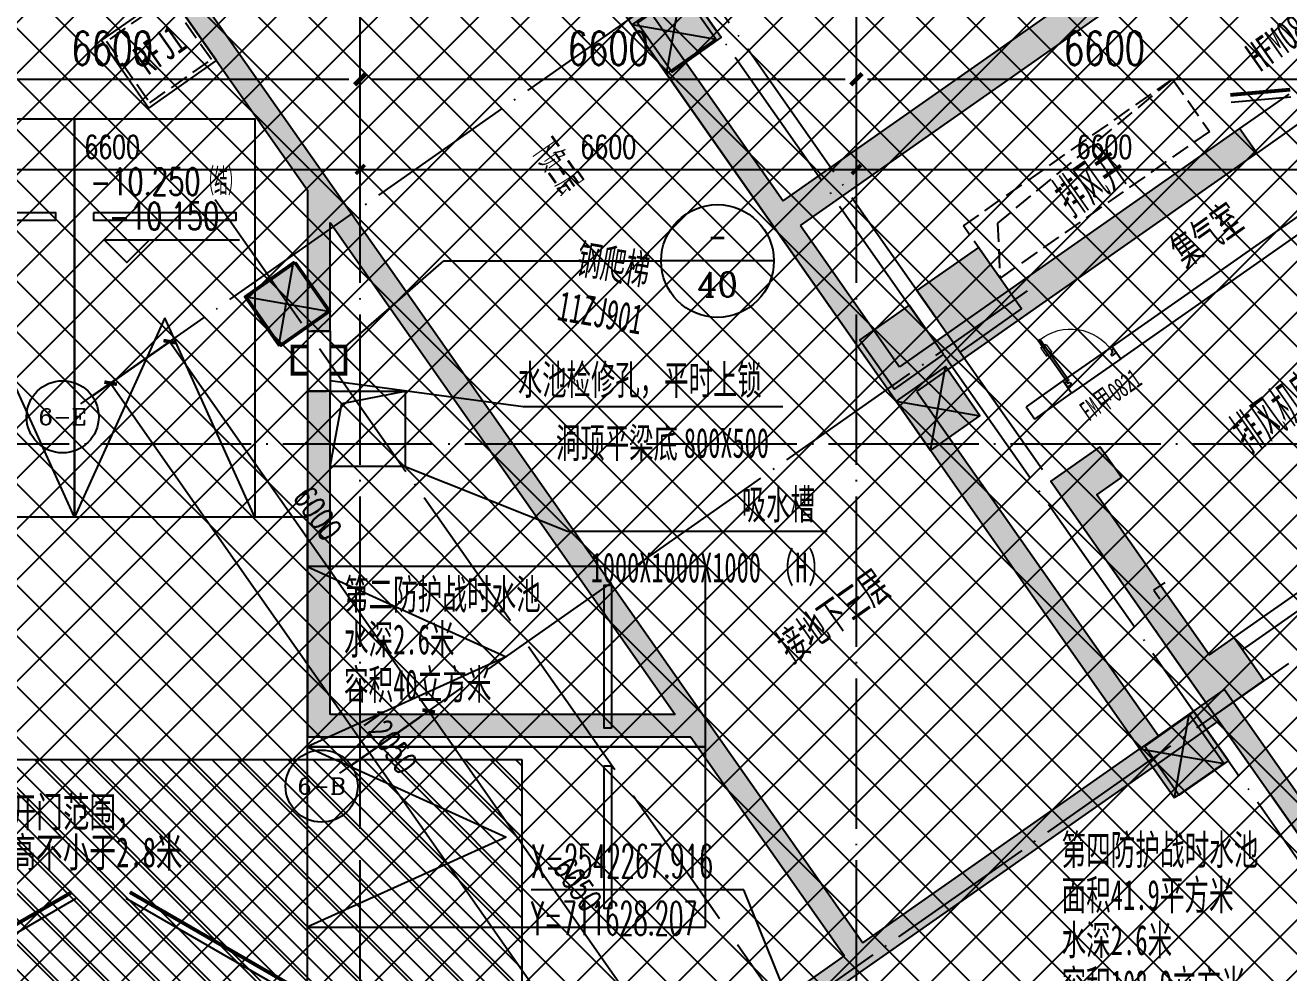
# Model space of a CAD drawing. Header units: millimetres. Extents: x 12325263 to 13848842, y -1463133 to 573208.
# Drawn here: x 12580141 to 12596948, y -1059922 to -1047318 of the extents above; entities that cross this region are included whole.
import ezdxf
from ezdxf.enums import TextEntityAlignment as Align
from ezdxf.xclip import XClip

# ---------------------------------------------------------------- set-up
doc = ezdxf.new("R2010")
doc.units = ezdxf.units.MM
doc.header["$LTSCALE"] = 1000
doc.header["$XCLIPFRAME"] = 0
doc.linetypes.add('DASH', pattern=[0.35, 0.25, -0.1])
doc.linetypes.add('DOTE', pattern=[2.42, 2, -0.2, 0.02, -0.2])
for name, color, linetype in [('-2F平面$0$DIM-ELEV', 3, 'Continuous'), ('-2F平面$0$DIM-OTHER', 3, 'Continuous'), ('-2F平面$0$PARTS-CAR公寓', 240, 'Continuous'), ('-2F平面$0$WALL-SHATCH', 8, 'Continuous'), ('56号楼地下室墙柱$0$0q-柱0', 3, 'Continuous'), ('56号楼地下室墙柱$0$0q-柱填充', 5, 'Continuous'), ('A-AXIS', 16, 'DOTE'), ('A-AXIS-DIMS', 3, 'Continuous'), ('A-AXIS-TEXT', 7, 'Continuous'), ('A-COLS', 6, 'Continuous'), ('A-WALL-PATT', 8, 'Continuous'), ('A_WALL(防火墙)', 151, 'Continuous'), ('AXIS', 3, 'Continuous'), ('AXIS_TEXT', 7, 'Continuous'), ('DIM_COOR', 7, 'Continuous'), ('PARTS-HOLE', 3, 'Continuous'), ('PUB-TEXT', 7, 'Continuous'), ('PUB_DIM', 83, 'Continuous'), ('PUB_HATCH', 8, 'Continuous'), ('PUB_TEXT', 7, 'Continuous'), ('ROAD-LINE', 20, 'Continuous'), ('WALL', 5, 'Continuous'), ('WINDOW_TEXT', 7, 'Continuous'), ('人防墙', 6, 'Continuous'), ('人防平时标注', 42, 'Continuous'), ('人防门', 60, 'Continuous'), ('人防门编号', 73, 'Continuous'), ('人防集水井', 62, 'Continuous'), ('地下室柱网$0$0q-柱0', 8, 'Continuous'), ('地下室柱网$0$0q-柱填充', 8, 'Continuous'), ('地下室柱网$0$1-0w-XR引用', 8, 'Continuous')]:
    doc.layers.add(name, color=color, linetype=linetype)
doc.layers.add('56号楼地下室墙柱$0$9', color=1, linetype='Continuous', plot=False)
doc.layers.add('地下室柱网$0$9', color=8, linetype='Continuous', plot=False)
doc.layers.add('人防文字', color=3, linetype='Continuous', lineweight=15)
doc.styles.add('-2F平面$0$hztxt', font='gbenor.shx', dxfattribs={"width": 0.7, "bigfont": 'gbcbig.shx'})
doc.styles.add('-2F平面$0$Standard', font='simplex.shx', dxfattribs={"bigfont": 'gbcbig.shx'})
doc.styles.add('_TCH_AXIS', font='COMPLEX', dxfattribs={"bigfont": 'GBCBIG'})
doc.styles.add('_TCH_DIM', font='SIMPLEX.shx', dxfattribs={"width": 0.7, "bigfont": 'GBCBIG.shx'})
doc.styles.add('_TCH_DIM_T3', font='SIMPLEX.shx', dxfattribs={"width": 0.705882, "bigfont": 'GBCBIG.shx'})
doc.styles.add('COMPLEX', font='COMPLEX')
doc.styles.add('hztxt', font='gbenor.shx', dxfattribs={"width": 0.7, "bigfont": 'gbcbig.shx'})
doc.styles.add('宋体-标注', font='', dxfattribs={"width": 0.6})
doc.styles.add('标注宋体', font='', dxfattribs={"width": 0.6})
doc.styles.get('宋体-标注').set_extended_font_data('SimSun')
doc.styles.get('标注宋体').set_extended_font_data('NSimSun')
doc.dimstyles.new('_TCH_ARCH&&120', dxfattribs={"dimtxt": 306, "dimasz": 120, "dimexe": 300, "dimexo": 360, "dimgap": 147, "dimtad": 1, "dimdec": 0, "dimzin": 0, "dimdsep": 46, "dimtxsty": '_TCH_DIM_T3', "dimblk": 'ARCHTICK', "dimcen": 0.09, "dimclrt": 7, "dimazin": 2, "dimtfac": 1, "dimtdec": 0, "dimtix": 1, "dimtmove": 2, "dimatfit": 3, "dimfxl": 1, "dimfxlon": 1, "dimtolj": 1, "dimtzin": 0, "dimarcsym": 0})
doc.dimstyles.new('_TCH_ARCH&&150', dxfattribs={"dimtxt": 446.25, "dimasz": 150, "dimexe": 375, "dimexo": 450, "dimgap": 189.375, "dimtad": 1, "dimdec": 0, "dimzin": 0, "dimdsep": 46, "dimtxsty": '_TCH_DIM_T3', "dimblk": 'asdggshdfhsg_ArchTick', "dimcen": 0.09, "dimclrt": 7, "dimazin": 2, "dimtfac": 1, "dimtdec": 0, "dimtix": 1, "dimtmove": 2, "dimatfit": 3, "dimfxl": 1, "dimtolj": 1, "dimtzin": 0, "dimarcsym": 0})

# ---------------------------------------------------------------- blocks, each defined once
blk = doc.blocks.new('asdgafgfasdfagfagasdgagadfgsdhgdRFJ1')
at = {"layer": '人防集水井'}
blk.add_lwpolyline([(-50, -1050), (1050, -1050), (1050, 50), (-50, 50)], close=True, dxfattribs=at)
at = {"layer": '人防集水井', "linetype": 'DASH'}
blk.add_lwpolyline([(0, -1000), (1000, -1000), (1000, 0), (0, 0)], close=True, dxfattribs=at)
at = {"layer": '人防集水井', "style": '标注宋体', "width": 0.6}
blk.add_text('RFJ1', height=400, dxfattribs=at).set_placement((186, -691))
blk = doc.blocks.new('asdgafgfasdfagfagasdgagadfgsdhgd$DorLib2D$00000190')
at = {"color": 0}
blk.add_line((-0.5, 0.187), (0.366, 0.687), dxfattribs=at)
at = {"color": 0, "const_width": 0.0625}
blk.add_lwpolyline([(-0.562, 0.296), (0.304, 0.796)], dxfattribs=at)
blk = doc.blocks.new('asdgafgfasdfagfagasdgagadfgsdhgd$DorLib2D$00000009')
for p, q in [((0.413, 0.905), (0.413, 0.081)), ((0.454, 0.905), (0.413, 0.905)), ((0.454, 0.081), (0.454, 0.905)), ((0.413, 0.782), (0.378, 0.782)), ((0.489, 0.782), (0.454, 0.782)), ((0.413, 0.624), (0.378, 0.624)), ((0.489, 0.624), (0.454, 0.624)), ((-0.494, 0.081), (-0.453, 0.081)), ((-0.494, -0.002), (-0.494, 0.081)), ((-0.453, 0.081), (-0.453, 0.039)), ((-0.453, 0.039), (-0.412, 0.039)), ((-0.412, 0.039), (-0.412, -0.002)), ((0.413, 0.081), (0.454, 0.081)), ((0.454, 0.039), (0.413, 0.039)), ((0.413, 0.039), (0.413, -0.002)), ((0.495, 0.081), (0.454, 0.081)), ((0.454, 0.081), (0.454, 0.039)), ((0.495, -0.002), (0.495, 0.081)), ((-0.494, -0.002), (-0.494, -0.002)), ((-0.412, -0.002), (-0.494, -0.002)), ((0.413, -0.002), (0.495, -0.002)), ((0.495, -0.002), (0.495, -0.002))]:
    blk.add_line(p, q)
at = {"lineweight": 13}
for p, q in [((0.378, 0.782), (0.378, 0.624)), ((0.489, 0.782), (0.489, 0.624))]:
    blk.add_line(p, q, dxfattribs=at)
blk.add_arc((0.372, 0.082), 0.825, 87.134, 180.0717, dxfattribs=at)
blk = doc.blocks.new('asdgafgfasdfagfagasdgagadfgsdhgd$DorLib2D$00000211')
at = {"color": 0}
for p, q in [((-0.5, 0.05), (-0.067, 0.3)), ((0.5, 0.05), (0.067, 0.3))]:
    blk.add_line(p, q, dxfattribs=at)
at = {"color": 0, "const_width": 0.01}
for points in [[(-0.51, 0.0673), (-0.077, 0.3173)], [(0.51, 0.0673), (0.077, 0.3173)]]:
    blk.add_lwpolyline(points, dxfattribs=at)
blk = doc.blocks.new('asdgafgf20230228-rf2')
at = {"layer": 'PUB_HATCH'}
for points in [[(13600, 76502), (13182, 76575), (18524, 68958), (18668, 69100), (18626, 69335)], [(9670, 73746), (9252, 73819), (12300, 69473), (12508, 69351), (12623, 69535)], [(18668, 69100), (18856, 69007), (24604, 73039), (24428, 73261), (24252, 73280), (18626, 69335)], [(20406, 66797), (24926, 69967), (24697, 70294), (20176, 67124), (20200, 66917)], [(12300, 69473), (12300, 67600), (12600, 67600), (12600, 69045), (12508, 69351)], [(12508, 69351), (12600, 69045), (17190, 62500), (17409, 62362), (17636, 62386), (12623, 69535)], [(18668, 69100), (18524, 68958), (20017, 66829), (20200, 66917), (20176, 67124), (18856, 69007)], [(20200, 66917), (20017, 66829), (23372, 62045), (23552, 62049), (23618, 62217), (20406, 66797)], [(12600, 62500), (12600, 66800), (12300, 66800), (12300, 62200)], [(23552, 62049), (23667, 61885), (24421, 62414), (24495, 62832), (23618, 62217)], [(24495, 62832), (24421, 62414), (28640, 56399), (28797, 56436), (28835, 56644)], [(17409, 62362), (17190, 62500), (12600, 62500), (12300, 62200), (17400, 62200)], [(17409, 62362), (17400, 62200), (19442, 59289), (19622, 59293), (19688, 59461), (17636, 62386)], [(19622, 59293), (19737, 59129), (23667, 61885), (23552, 62049), (23372, 62045), (19688, 59461)], [(18900, 58909), (19200, 58753), (19737, 59129), (19622, 59293), (19442, 59289)]]:
    blk.add_hatch(color=256, dxfattribs=at).paths.add_polyline_path(points)
at = {"layer": '人防平时标注'}
h = blk.add_hatch(dxfattribs=at)
h.set_pattern_fill('ANSI31', color=8, scale=150, angle=-90)
h.set_pattern_definition([(315, (-2980449.64, 9722987.47), (168.379802, 168.379802), [])])
h.paths.add_polyline_path([(15150, 61900), (15150, 58800), (3950, 58800), (3950, 61900)])
at = {"layer": '人防墙'}
for p, q in [((13182, 76575), (18524, 68958)), ((13600, 76502), (18626, 69335)), ((9252, 73819), (12300, 69473)), ((9670, 73746), (12623, 69535)), ((18626, 69335), (24252, 73280)), ((18856, 69007), (24604, 73039)), ((24697, 70294), (20176, 67124)), ((24926, 69967), (24697, 70294)), ((20406, 66797), (24926, 69967)), ((26483, 69837), (23003, 67397)), ((23118, 67233), (26598, 69673)), ((12300, 69473), (12300, 67600)), ((12623, 69535), (17636, 62386)), ((12600, 67600), (12600, 69045)), ((12600, 69045), (17190, 62500)), ((18524, 68958), (20017, 66829)), ((18856, 69007), (20176, 67124)), ((12300, 67600), (12600, 67600)), ((23003, 67397), (23118, 67233)), ((22348, 66938), (21857, 66593)), ((22463, 66774), (22348, 66938)), ((12600, 66800), (12300, 66800)), ((12300, 66800), (12300, 62200)), ((12600, 62500), (12600, 66800)), ((20017, 66829), (23372, 62045)), ((20406, 66797), (23618, 62217)), ((21972, 66429), (22463, 66774)), ((21857, 66593), (21972, 66429)), ((23618, 62217), (24495, 62832)), ((24495, 62832), (28835, 56644)), ((17190, 62500), (12600, 62500)), ((17636, 62386), (19688, 59461)), ((23667, 61885), (24421, 62414)), ((24421, 62414), (28640, 56399)), ((17400, 62200), (12300, 62200)), ((17400, 62200), (19442, 59289)), ((19688, 59461), (23372, 62045)), ((19737, 59129), (23667, 61885)), ((18900, 58909), (19442, 59289)), ((19200, 58753), (19737, 59129))]:
    blk.add_line(p, q, dxfattribs=at)
at = {"layer": '人防平时标注'}
for p, q in [((12803, 67394), (14113, 68533)), ((14113, 68533), (17002, 68533)), ((18502, 68533), (17002, 68533))]:
    blk.add_line(p, q, dxfattribs=at)
at = {"layer": '人防平时标注', "elevation": 0}
blk.add_lwpolyline([(12803, 67394, 1), (12803, 67394, 1)], format="xyb", close=True, dxfattribs=at)
blk.add_lwpolyline([(15150, 61900), (15150, 58800), (3950, 58800), (3950, 61900)], close=True, dxfattribs=at)
at = {"layer": '人防平时标注'}
for centre, radius in [((17752, 68533), 750), ((12803, 67394), 0)]:
    blk.add_circle(centre, radius, dxfattribs=at)
at = {"layer": '人防门'}
for p, q in [((25352, 70754, 0), (24697, 70294, 0)), ((25581, 70426, 0), (24926, 69967, 0)), ((12300, 67600, 0), (12300, 66800, 0)), ((12600, 67600, 0), (12600, 66800, 0)), ((23003, 67397, 0), (22348, 66938, 0)), ((23118, 67233, 0), (22463, 66774, 0))]:
    blk.add_line(p, q, dxfattribs=at)
at = {"layer": '人防门', "linetype": 'DASH'}
for p, q in [((12600, 67600), (12300, 67600)), ((12300, 66800), (12600, 66800))]:
    blk.add_line(p, q, dxfattribs=at)
at = {"layer": '人防门', "const_width": 50, "elevation": 0}
for points in [[(12300, 67034), (12098, 67034), (12098, 67394), (12300, 67394)], [(12600, 67034), (12803, 67034), (12803, 67394), (12600, 67394)]]:
    blk.add_lwpolyline(points, dxfattribs=at)
at = {"layer": '人防门编号', "linetype": 'Continuous'}
for p, q in [((12600, 66945), (15167, 66598)), ((15167, 66598), (18621, 66598)), ((13600, 65800), (15759, 64939)), ((15759, 64939), (19213, 64939))]:
    blk.add_line(p, q, dxfattribs=at)
at = {"layer": '人防集水井', "elevation": 0}
blk.add_lwpolyline([(12600, 65800), (12600, 66800), (13600, 66800), (13600, 65800)], close=True, dxfattribs=at)
blk.add_lwpolyline([(12600, 65800), (12757, 66638), (13600, 66800)], dxfattribs=at)
at = {"layer": '人防门', "xscale": 800, "yscale": -800}
for name, p, zscale, rotation in [('asdgafgfasdfagfagasdgagadfgsdhgd$DorLib2D$00000190', (25139, 70360), 400, 215.0412775283704), ('asdgafgfasdfagfagasdgagadfgsdhgd$DorLib2D$00000009', (22733, 67085), 200, 215.0412487252434)]:
    blk.add_blockref(name, p, dxfattribs=dict(at, zscale=zscale, rotation=rotation))
at = {"layer": '人防门', "ltscale": 1000, "xscale": -5000, "yscale": -5000, "zscale": 500, "rotation": 179.9994534061693}
blk.add_blockref('asdgafgfasdfagfagasdgagadfgsdhgd$DorLib2D$00000211', (9550, 58550), dxfattribs=at)
at = {"layer": '人防集水井', "rotation": 35.04124933364147}
blk.add_blockref('asdgafgfasdfagfagasdgagadfgsdhgdRFJ1', (9627, 71456, 0), dxfattribs=at)
at = {"layer": 'PUB_TEXT', "style": '_TCH_AXIS', "width": 0.777778}
blk.add_text('-', height=392, dxfattribs=at).set_placement((17622, 68672), (17883, 68672), align=Align.FIT)
at = {"layer": 'PUB_TEXT', "style": '_TCH_AXIS'}
blk.add_text('40', height=326.1, dxfattribs=at).set_placement((17481, 68058), (18024, 68058), align=Align.FIT)
at = {"layer": 'PUB_TEXT', "linetype": 'Continuous', "style": '宋体-标注', "width": 0.6}
for s, height, p in [('水池检修孔，平时上锁', 396.5, (15096, 66755)), ('洞顶平梁底', 396.5, (15604, 65915)), ('800X500', 396.5, (17305, 65915)), ('吸水槽', 396.5, (18075, 65097)), ('（', 397, (18447, 64257)), ('）', 397, (18957, 64257)), ('1000X1000X1000', 396.52, (16065, 64257)), ('H', 397, (18787, 64257))]:
    blk.add_text(s, height=height, dxfattribs=at).set_placement(p)
at = {"layer": 'WINDOW_TEXT', "style": '标注宋体', "width": 0.6}
for s, height, p in [('0821', 264.3, (23065, 66652)), ('甲', 264, (22879, 66522)), ('FM', 264.3, (22694, 66392))]:
    blk.add_text(s, height=height, rotation=35.0412, dxfattribs=at).set_placement(p)
at = {"layer": '人防平时标注'}
for s, height, rotation, style, width, p in [('钢爬梯', 396.5, 350.0412, '宋体-标注', 0.6, (15857, 68377, 0)), ('11ZJ901', 396.5, 350.0412, '宋体-标注', 0.6, (15604, 67750, 0)), ('该区域为人防开门范围，', 400, 360, '标注宋体', 0.65, (6205, 61003, 0)), ('底板做平，净高不小于2.8米', 400, 360, '标注宋体', 0.65, (6205, 60468, 0))]:
    blk.add_text(s, height=height, rotation=rotation, dxfattribs=dict(at, style=style, width=width)).set_placement(p)
at = {"layer": '人防文字', "style": '标注宋体', "width": 0.6}
for s, rotation, p in [('集气室', 35.0412, (23968, 68437, 0)), ('接地下三层', 35.0413, (18736, 63179, 0)), ('第二防护战时水池', 359.9999, (12783, 63899, 0)), ('水深2.6米', 359.9999, (12783, 63299, 0)), ('容积40立方米', 359.9999, (12783, 62699, 0)), ('第四防护战时水池', 359.9999, (22329, 60500, 0)), ('面积41.9平方米', 359.9999, (22329, 59900, 0)), ('水深2.6米', 359.9999, (22329, 59300, 0)), ('容积108.9立方米', 359.9999, (22329, 58700, 0))]:
    blk.add_text(s, height=400, rotation=rotation, dxfattribs=at).set_placement(p)
at = {"layer": '人防门编号', "style": '标注宋体', "width": 0.6}
blk.add_text('HFM0820(5)', height=400, rotation=35.0412, dxfattribs=at).set_placement((24973, 71041, 0))
blk = doc.blocks.new('_FZH')
blk.add_lwpolyline([(-0.5, -0.5), (0.5, -0.5), (0.5, 0.5), (-0.5, 0.5)], close=True)
at = {"layer": 'PUB_HATCH'}
blk.add_solid([(-0.5, -0.5), (0.5, -0.5), (-0.5, 0.5), (0.5, 0.5)], dxfattribs=at)
blk = doc.blocks.new('1-3F')
at = {"layer": 'A-COLS', "xscale": 799.9999999987996, "yscale": 799.9999999987996, "zscale": 799.9999999987996, "rotation": 215.0413537888287}
for p in [(-15454, 88503), (-20653, 84857), (-12497, 84287), (-8707, 78883)]:
    blk.add_blockref('_FZH', p, dxfattribs=at)
blk = doc.blocks.new('adgshg13--2F平面$0$A$C7F010FC0')
at = {"layer": '-2F平面$0$WALL-SHATCH'}
h = blk.add_hatch(color=256, dxfattribs=at)
h.dxf.hatch_style = 1
h.paths.add_polyline_path([(-60384, -16881), (-763, 197), (12588, -13153), (12588, -157996), (-162965, -188820), (-171262, -180523), (-171262, -31311), (-150707, -10756), (-131860, -7981), (-99162, -7981), (-99162, -4981), (-76620, -4981), (-70108, -16881)], flags=16)
h.paths.add_polyline_path([(-60091, -16381), (-647, 647), (12988, -12988), (12988, -158332), (-163101, -189250), (-171662, -180689), (-171662, -31145), (-150778, -10261), (-131897, -7481), (-99562, -7481), (-99562, -4581), (-76366, -4581), (-69908, -16381)])
blk = doc.blocks.new('adgshgbj--2F平面$0$报建车道-2')
at = {"layer": 'ROAD-LINE'}
for p, q in [((138726, -65844), (133308, -66795)), ((141358, -80839), (138726, -65844))]:
    blk.add_line(p, q, dxfattribs=at)
blk = doc.blocks.new('adgshg13--2F平面$0$Lmark11')
blk.add_line((-250, 250), (1250, 250))
blk.add_lwpolyline([(-250, 250), (250, 250), (0, 0), (-250, 250)], close=True)
at = {"color": 7, "style": '-2F平面$0$Standard', "width": 0.8}
blk.add_attdef('LMARK', text='', height=180, rotation=0, dxfattribs=at).set_placement((1137, 325), align=Align.RIGHT)
blk = doc.blocks.new('adgshg2qbj-gycw-bj-13-酒店负二层$0$A$C06465456')
for p, q in [((1200, 2650), (0, 0)), ((2400, 0), (1200, 2650))]:
    blk.add_line(p, q)
for points in [[(0, 5300), (2400, 5300), (2400, 0), (0, 0)], [(250, 4050), (250, 3950), (2150, 3950), (2150, 4050)]]:
    blk.add_lwpolyline(points, close=True)
blk = doc.blocks.new('*U495')
at = {"layer": '地下室柱网$0$0q-柱0'}
blk.add_lwpolyline([(-400, -400), (400, -400), (400, 400), (-400, 400)], close=True, dxfattribs=at)
at = {"layer": '地下室柱网$0$0q-柱填充'}
blk.add_solid([(-400, 400), (400, 400), (-400, -400), (400, -400)], dxfattribs=at)
at = {"layer": '地下室柱网$0$9'}
for p, q in [((-400, 400), (400, -400)), ((-400, -400), (400, 400))]:
    blk.add_line(p, q, dxfattribs=at)
blk = doc.blocks.new('adgshg56号楼地下室墙柱')
at = {"layer": '56号楼地下室墙柱$0$0q-柱填充'}
h = blk.add_hatch(color=256, dxfattribs=at)
h.dxf.hatch_style = 1
h.paths.add_polyline_path([(-13950, -4300), (-14950, -4300), (-14950, -5300), (-13950, -5300)])
h = blk.add_hatch(color=256, dxfattribs=at)
h.dxf.hatch_style = 1
h.paths.add_polyline_path([(-14150, -7400), (-14950, -7400), (-14950, -11200), (-14150, -11200), (-14150, -10500), (-14550, -10500), (-14550, -7900), (-14150, -7900)])
at = {"layer": '56号楼地下室墙柱$0$0q-柱0'}
for points in [[(-13950, -4300), (-14950, -4300), (-14950, -5300), (-13950, -5300)], [(-14150, -7400), (-14950, -7400), (-14950, -11200), (-14150, -11200), (-14150, -10500), (-14550, -10500), (-14550, -7900), (-14150, -7900)]]:
    blk.add_lwpolyline(points, close=True, dxfattribs=at)
at = {"layer": '56号楼地下室墙柱$0$9'}
for q in [(-14660, -9515), (-14475, -9375)]:
    blk.add_line((-14660, -9375), q, dxfattribs=at)
blk = doc.blocks.new('A$C2A3E77E8')
at = {"layer": '-2F平面$0$DIM-OTHER'}
blk.add_lwpolyline([(534750.3, 136015.9, 0, 150, 0), (534326, 136440.1, 0, 0, 0), (525946.8, 144819.4, 0, 0, 0)], format="xyseb", dxfattribs=at)
blk.add_line((531972.4, 141975.8), (536581.1, 137367.1))
at = {"layer": 'PARTS-HOLE', "linetype": 'DASH'}
blk.add_lwpolyline([(538896.9, 142789), (539498, 142187.9), (537093.8, 139783.8), (536492.8, 140384.8)], close=True, dxfattribs=at)
blk.add_lwpolyline([(538896.9, 142789), (536932.7, 140499.6), (537093.8, 139783.8)], dxfattribs=at)
at = {"layer": 'WALL'}
for p, q in [((540982.9, 135611.8), (543316.3, 137945.3)), ((541124.3, 135470.4), (543457.8, 137803.9))]:
    blk.add_line(p, q, dxfattribs=at)
at = {"layer": '-2F平面$0$DIM-ELEV'}
ref = blk.add_blockref('adgshg13--2F平面$0$Lmark11', (525711.8, 138478.2), dxfattribs=dict(at, xscale=1.2, yscale=1.2, zscale=1.2, rotation=9.958750783868968))
XClip(ref).set_block_clipping_path([(-529.1692605615, 256.2128419876), (1355.6507577896, 780.9177241325)])
ref.add_attrib('LMARK', '-10.250（结）', dxfattribs={"layer": '0', "color": 7, "height": 360, "rotation": 9.95875, "style": '-2F平面$0$Standard', "width": 0.7}).set_placement((526963.4, 139126), align=Align.RIGHT)
ref = blk.add_blockref('adgshg13--2F平面$0$Lmark11', (525616, 137979.5), dxfattribs=dict(at, xscale=1.2, yscale=1.2, zscale=1.2, rotation=9.958750783868968))
ref.add_attrib('LMARK', '-10.150', dxfattribs={"layer": '0', "color": 7, "height": 360, "rotation": 9.95875, "style": '-2F平面$0$Standard', "width": 0.7}).set_placement((526751.8, 138622.3), align=Align.RIGHT)
at = {"layer": '-2F平面$0$PARTS-CAR公寓', "rotation": 9.9586807932703}
for p in [(525517.6, 134521.9), (523153.8, 134106.8)]:
    blk.add_blockref('adgshg2qbj-gycw-bj-13-酒店负二层$0$A$C06465456', p, dxfattribs=at)
at = {"layer": '-2F平面$0$PARTS-CAR公寓', "xscale": -1, "rotation": 279.9586807932703}
for p in [(529093.1, 132047.4), (529508.1, 129683.5)]:
    blk.add_blockref('adgshg2qbj-gycw-bj-13-酒店负二层$0$A$C06465456', p, dxfattribs=at)
blk.add_blockref('adgshgbj--2F平面$0$报建车道-2', (389845.5, 200902.2))
at = {"rotation": 45}
for p in [(532255, 142258.7), (536580.3, 137932.2), (527800.3, 137803.9), (540574.5, 133940)]:
    blk.add_blockref('*U495', p, dxfattribs=at)
at = {"layer": 'WALL', "color": 1}
blk.add_blockref('adgshg13--2F平面$0$A$C7F010FC0', (561507.9, 205483.1), dxfattribs=at)
at = {"layer": '地下室柱网$0$1-0w-XR引用', "rotation": 45.00000001821384}
blk.add_blockref('adgshg56号楼地下室墙柱', (543563.8, 153042), dxfattribs=at)
at = {"layer": '-2F平面$0$DIM-OTHER', "style": '-2F平面$0$hztxt', "width": 0.7}
blk.add_text('下负三层', height=375, rotation=315.00001, dxfattribs=at).set_placement((530627.8, 140364.5))
at = {"layer": 'PUB-TEXT', "color": 7, "style": 'hztxt', "width": 0.8}
for s, p in [('排风井', (537927.1, 140707.5)), ('排风机房', (540793.5, 138019.8))]:
    blk.add_text(s, height=550, rotation=45, dxfattribs=at).set_placement(p)
blk = doc.blocks.new('asdfaadfg')
at = {"layer": 'DIM_COOR', "color": 3}
for p, q in [((1025648, 227815), (1022818, 227815)), ((1026444, 225846), (1025648, 227815))]:
    blk.add_line(p, q, dxfattribs=at)
at = {"layer": 'PUB_TEXT', "style": '_TCH_DIM', "width": 0.494118}
for s, p in [('X=2542267.916', (1022818, 227972)), ('Y=711628.207', (1022818, 227211))]:
    blk.add_text(s, height=446.25, dxfattribs=at).set_placement(p)
blk = doc.blocks.new('_ArchTick')
at = {"color": 0, "linetype": 'ByBlock', "const_width": 0.4}
blk.add_lwpolyline([(-0.5, -0.5), (0.5, 0.5)], dxfattribs=at)
blk = doc.blocks.new('*D5287')
at = {"layer": 'A-AXIS-DIMS', "color": 0, "lineweight": -2, "transparency": 16777216}
for p, q in [((6115, -8719), (11805, -4729)), ((11804, -4728), (11977, -4975)), ((6114, -8719), (6287, -8965))]:
    blk.add_line(p, q, dxfattribs=at)
at = {"layer": 'Defpoints', "color": 0, "transparency": 16777216}
for p in [(9531, -1487), (11805, -4729), (3841, -5477)]:
    blk.add_point(p, dxfattribs=at)
at = {"layer": 'A-AXIS-DIMS', "color": 0, "lineweight": -2, "transparency": 16777216, "xscale": 120, "yscale": 120, "zscale": 120}
for p, rotation in [((11805, -4729), 35.04124824301846), ((6115, -8719), 215.0412482430185)]:
    blk.add_blockref('_ArchTick', p, dxfattribs=dict(at, rotation=rotation))
at = {"layer": 'A-AXIS-DIMS', "color": 7, "transparency": 16777216, "insert": (8788, -6479), "char_height": 306, "attachment_point": 5, "rotation": 35.0412, "style": '_TCH_DIM_T3'}
blk.add_mtext('\\A1;6950', dxfattribs=at)
blk = doc.blocks.new('*D5289')
at = {"layer": 'A-AXIS-DIMS', "color": 0, "lineweight": -2, "transparency": 16777216}
for p, q in [((5564, -7933), (11090, -4058)), ((11089, -4057), (11262, -4303)), ((5563, -7933), (5736, -8179))]:
    blk.add_line(p, q, dxfattribs=at)
at = {"layer": 'Defpoints', "color": 0, "transparency": 16777216}
for p in [(9368, -1602), (11090, -4058), (3841, -5477)]:
    blk.add_point(p, dxfattribs=at)
at = {"layer": 'A-AXIS-DIMS', "color": 0, "lineweight": -2, "transparency": 16777216, "xscale": 120, "yscale": 120, "zscale": 120}
for p, rotation in [((11090, -4058), 35.04124824301844), ((5564, -7933), 215.0412482430185)]:
    blk.add_blockref('_ArchTick', p, dxfattribs=dict(at, rotation=rotation))
at = {"layer": 'A-AXIS-DIMS', "color": 7, "transparency": 16777216, "insert": (8155, -5750), "char_height": 306, "attachment_point": 5, "rotation": 35.0412, "style": '_TCH_DIM_T3'}
blk.add_mtext('\\A1;6750', dxfattribs=at)
blk = doc.blocks.new('_AXISO')
blk.add_circle((0, 0), 0.5)
at = {"layer": 'AXIS_TEXT', "style": 'COMPLEX', "width": 1.041667}
blk.add_attdef('A', text='', height=0.56, dxfattribs=at).set_placement((-0.25, -0.28), (0.25, -0.28), align=Align.FIT)
blk = doc.blocks.new('*D5290')
at = {"layer": 'A-AXIS-DIMS', "color": 0, "lineweight": -2, "transparency": 16777216}
for p, q in [((-6479, 4816), (-6726, 4643)), ((-6480, 4815), (438, -5050)), ((439, -5050), (193, -5223))]:
    blk.add_line(p, q, dxfattribs=at)
at = {"layer": 'Defpoints', "color": 0, "transparency": 16777216}
for p in [(-4400, 6274), (2519, -3592), (438, -5050)]:
    blk.add_point(p, dxfattribs=at)
at = {"layer": 'A-AXIS-DIMS', "color": 0, "lineweight": -2, "transparency": 16777216, "xscale": 120, "yscale": 120, "zscale": 120}
for p, rotation in [((-6480, 4815), 125.0412482430256), ((438, -5050), 305.0412482430256)]:
    blk.add_blockref('_ArchTick', p, dxfattribs=dict(at, rotation=rotation))
at = {"layer": 'A-AXIS-DIMS', "color": 7, "transparency": 16777216, "insert": (-2775, 55), "char_height": 306, "attachment_point": 5, "rotation": 305.0412, "style": '_TCH_DIM_T3'}
blk.add_mtext('\\A1;12050', dxfattribs=at)
blk = doc.blocks.new('*D5291')
at = {"layer": 'A-AXIS-DIMS', "color": 0, "lineweight": -2, "transparency": 16777216}
for p, q in [((-2249, 455), (-2495, 282)), ((-2249, 454), (1224, -4499)), ((1225, -4499), (979, -4672))]:
    blk.add_line(p, q, dxfattribs=at)
at = {"layer": 'Defpoints', "color": 0, "transparency": 16777216}
for p in [(-955, 1362), (2519, -3592), (1224, -4499)]:
    blk.add_point(p, dxfattribs=at)
at = {"layer": 'A-AXIS-DIMS', "color": 0, "lineweight": -2, "transparency": 16777216, "xscale": 120, "yscale": 120, "zscale": 120}
for p, rotation in [((-2249, 454), 125.0412482430296), ((1224, -4499), 305.0412482430296)]:
    blk.add_blockref('_ArchTick', p, dxfattribs=dict(at, rotation=rotation))
at = {"layer": 'A-AXIS-DIMS', "color": 7, "transparency": 16777216, "insert": (-267, -1850), "char_height": 306, "attachment_point": 5, "rotation": 305.0412, "style": '_TCH_DIM_T3'}
blk.add_mtext('\\A1;6050', dxfattribs=at)
blk = doc.blocks.new('*D5292')
at = {"layer": 'A-AXIS-DIMS', "color": 0, "lineweight": -2, "transparency": 16777216}
for p, q in [((-5694, 5367), (-5940, 5194)), ((-5694, 5367), (-2249, 454)), ((-2249, 455), (-2495, 282))]:
    blk.add_line(p, q, dxfattribs=at)
at = {"layer": 'Defpoints', "color": 0, "transparency": 16777216}
for p in [(-4400, 6274), (-955, 1362), (-2249, 454)]:
    blk.add_point(p, dxfattribs=at)
at = {"layer": 'A-AXIS-DIMS', "color": 0, "lineweight": -2, "transparency": 16777216, "xscale": 120, "yscale": 120, "zscale": 120}
for p, rotation in [((-5694, 5367), 125.0412482430296), ((-2249, 454), 305.0412482430296)]:
    blk.add_blockref('_ArchTick', p, dxfattribs=dict(at, rotation=rotation))
at = {"layer": 'A-AXIS-DIMS', "color": 7, "transparency": 16777216, "insert": (-3726, 3083), "char_height": 306, "attachment_point": 5, "rotation": 305.0412, "style": '_TCH_DIM_T3'}
blk.add_mtext('\\A1;6000', dxfattribs=at)
blk = doc.blocks.new('asdggshdfhsg_ArchTick')
at = {"color": 0, "linetype": 'ByBlock', "const_width": 0.4}
blk.add_lwpolyline([(-0.5, -0.5), (0.5, 0.5)], dxfattribs=at)
blk = doc.blocks.new('*D5253')
at = {"layer": 'AXIS', "color": 0, "lineweight": -2, "transparency": 16777216}
for p, q in [((12444567, 1082540), (12444567, 1084215)), ((12451167, 1082540), (12451167, 1084215)), ((12444717, 1083840), (12451017, 1083840))]:
    blk.add_line(p, q, dxfattribs=at)
at = {"layer": 'Defpoints', "color": 0, "transparency": 16777216}
for p in [(12451167, 1083840), (12444567, 1082090), (12451167, 1082090)]:
    blk.add_point(p, dxfattribs=at)
at = {"layer": 'AXIS', "color": 0, "lineweight": -2, "transparency": 16777216, "xscale": 150, "yscale": 150, "zscale": 150, "rotation": 180}
blk.add_blockref('asdggshdfhsg_ArchTick', (12444567, 1083840), dxfattribs=at)
at = {"layer": 'AXIS', "color": 0, "lineweight": -2, "transparency": 16777216, "xscale": 150, "yscale": 150, "zscale": 150}
blk.add_blockref('asdggshdfhsg_ArchTick', (12451167, 1083840), dxfattribs=at)
at = {"layer": 'AXIS', "color": 7, "transparency": 16777216, "insert": (12447867, 1084252), "char_height": 446.2, "attachment_point": 5, "style": '_TCH_DIM_T3'}
blk.add_mtext('\\A1;6600', dxfattribs=at)
blk = doc.blocks.new('*D5254')
at = {"layer": 'AXIS', "color": 0, "lineweight": -2, "transparency": 16777216}
for p, q in [((12451167, 1082540), (12451167, 1084215)), ((12457767, 1082540), (12457767, 1084215)), ((12451317, 1083840), (12457617, 1083840))]:
    blk.add_line(p, q, dxfattribs=at)
at = {"layer": 'Defpoints', "color": 0, "transparency": 16777216}
for p in [(12457767, 1083840), (12451167, 1082090), (12457767, 1082090)]:
    blk.add_point(p, dxfattribs=at)
at = {"layer": 'AXIS', "color": 0, "lineweight": -2, "transparency": 16777216, "xscale": 150, "yscale": 150, "zscale": 150, "rotation": 180}
blk.add_blockref('asdggshdfhsg_ArchTick', (12451167, 1083840), dxfattribs=at)
at = {"layer": 'AXIS', "color": 0, "lineweight": -2, "transparency": 16777216, "xscale": 150, "yscale": 150, "zscale": 150}
blk.add_blockref('asdggshdfhsg_ArchTick', (12457767, 1083840), dxfattribs=at)
at = {"layer": 'AXIS', "color": 7, "transparency": 16777216, "insert": (12454467, 1084252), "char_height": 446.2, "attachment_point": 5, "style": '_TCH_DIM_T3'}
blk.add_mtext('\\A1;6600', dxfattribs=at)
blk = doc.blocks.new('*D5255')
at = {"layer": 'AXIS', "color": 0, "lineweight": -2, "transparency": 16777216}
for p, q in [((12457767, 1082540), (12457767, 1084215)), ((12464367, 1082540), (12464367, 1084215)), ((12457917, 1083840), (12464217, 1083840))]:
    blk.add_line(p, q, dxfattribs=at)
at = {"layer": 'Defpoints', "color": 0, "transparency": 16777216}
for p in [(12464367, 1083840), (12457767, 1082090), (12464367, 1082090)]:
    blk.add_point(p, dxfattribs=at)
at = {"layer": 'AXIS', "color": 0, "lineweight": -2, "transparency": 16777216, "xscale": 150, "yscale": 150, "zscale": 150, "rotation": 180}
blk.add_blockref('asdggshdfhsg_ArchTick', (12457767, 1083840), dxfattribs=at)
at = {"layer": 'AXIS', "color": 0, "lineweight": -2, "transparency": 16777216, "xscale": 150, "yscale": 150, "zscale": 150}
blk.add_blockref('asdggshdfhsg_ArchTick', (12464367, 1083840), dxfattribs=at)
at = {"layer": 'AXIS', "color": 7, "transparency": 16777216, "insert": (12461067, 1084252), "char_height": 446.2, "attachment_point": 5, "style": '_TCH_DIM_T3'}
blk.add_mtext('\\A1;6600', dxfattribs=at)
blk = doc.blocks.new('*D4028')
at = {"layer": 'Defpoints', "color": 0, "transparency": 16777216}
for p in [(12584597, -1049237), (12577997, -1052837), (12584597, -1052837)]:
    blk.add_point(p, dxfattribs=at)
at = {"layer": 'PUB_DIM', "color": 0, "lineweight": -2, "transparency": 16777216}
for p, q in [((12577997, -1049238), (12577997, -1048937)), ((12584597, -1049238), (12584597, -1048937)), ((12577997, -1049237), (12584597, -1049237))]:
    blk.add_line(p, q, dxfattribs=at)
at = {"layer": 'PUB_DIM', "color": 0, "lineweight": -2, "transparency": 16777216, "xscale": 120, "yscale": 120, "zscale": 120, "rotation": 180}
blk.add_blockref('_ArchTick', (12577997, -1049237), dxfattribs=at)
at = {"layer": 'PUB_DIM', "color": 0, "lineweight": -2, "transparency": 16777216, "xscale": 120, "yscale": 120, "zscale": 120}
blk.add_blockref('_ArchTick', (12584597, -1049237), dxfattribs=at)
at = {"layer": 'PUB_DIM', "color": 7, "transparency": 16777216, "insert": (12581297, -1048937), "char_height": 306, "attachment_point": 5, "style": '_TCH_DIM_T3'}
blk.add_mtext('\\A1;6600', dxfattribs=at)
blk = doc.blocks.new('*D4029')
at = {"layer": 'Defpoints', "color": 0, "transparency": 16777216}
for p in [(12591197, -1049237), (12584597, -1052837), (12591197, -1052837)]:
    blk.add_point(p, dxfattribs=at)
at = {"layer": 'PUB_DIM', "color": 0, "lineweight": -2, "transparency": 16777216}
for p, q in [((12584597, -1049238), (12584597, -1048937)), ((12591197, -1049238), (12591197, -1048937)), ((12584597, -1049237), (12591197, -1049237))]:
    blk.add_line(p, q, dxfattribs=at)
at = {"layer": 'PUB_DIM', "color": 0, "lineweight": -2, "transparency": 16777216, "xscale": 120, "yscale": 120, "zscale": 120, "rotation": 180}
blk.add_blockref('_ArchTick', (12584597, -1049237), dxfattribs=at)
at = {"layer": 'PUB_DIM', "color": 0, "lineweight": -2, "transparency": 16777216, "xscale": 120, "yscale": 120, "zscale": 120}
blk.add_blockref('_ArchTick', (12591197, -1049237), dxfattribs=at)
at = {"layer": 'PUB_DIM', "color": 7, "transparency": 16777216, "insert": (12587897, -1048937), "char_height": 306, "attachment_point": 5, "style": '_TCH_DIM_T3'}
blk.add_mtext('\\A1;6600', dxfattribs=at)
blk = doc.blocks.new('*D4030')
at = {"layer": 'Defpoints', "color": 0, "transparency": 16777216}
for p in [(12597797, -1049237), (12591197, -1052837), (12597797, -1052837)]:
    blk.add_point(p, dxfattribs=at)
at = {"layer": 'PUB_DIM', "color": 0, "lineweight": -2, "transparency": 16777216}
for p, q in [((12591197, -1049238), (12591197, -1048937)), ((12597797, -1049238), (12597797, -1048937)), ((12591197, -1049237), (12597797, -1049237))]:
    blk.add_line(p, q, dxfattribs=at)
at = {"layer": 'PUB_DIM', "color": 0, "lineweight": -2, "transparency": 16777216, "xscale": 120, "yscale": 120, "zscale": 120, "rotation": 180}
blk.add_blockref('_ArchTick', (12591197, -1049237), dxfattribs=at)
at = {"layer": 'PUB_DIM', "color": 0, "lineweight": -2, "transparency": 16777216, "xscale": 120, "yscale": 120, "zscale": 120}
blk.add_blockref('_ArchTick', (12597797, -1049237), dxfattribs=at)
at = {"layer": 'PUB_DIM', "color": 7, "transparency": 16777216, "insert": (12594497, -1048937), "char_height": 306, "attachment_point": 5, "style": '_TCH_DIM_T3'}
blk.add_mtext('\\A1;6600', dxfattribs=at)
blk = doc.blocks.new('ASDFASDFASFSDF')
at = {"layer": 'A-AXIS'}
for p, q in [((437.5, 11132.3), (11490.2, -4628.4)), ((601.3, 11247.1), (11654, -4513.6)), ((-6875, 4538.5), (2272.7, 10953.7)), ((-5089, 7256.7), (5963.7, -8504)), ((-3430.2, -374.1), (5717.7, 6041.2)), ((43.3, -5327.6), (9191.4, 1087.9))]:
    blk.add_line(p, q, dxfattribs=at)
at = {"layer": 'A-AXIS-DIMS'}
for p, q in [((-5822.1, 5276.9), (-6725.9, 4643.1)), ((-2377.1, 364.5), (-3280.9, -269.4))]:
    blk.add_line(p, q, dxfattribs=at)
ref = blk.add_blockref('_AXISO', (-7118.9, 4367.5), dxfattribs=dict(at, xscale=960, yscale=960, zscale=960))
ref.add_attrib('A', '6-E', dxfattribs={"layer": 'A-AXIS-TEXT', "height": 215.58, "style": '_TCH_AXIS'}).set_placement((-7437.2, 4259.7), (-6800.7, 4259.7), align=Align.FIT)
ref = blk.add_blockref('_AXISO', (-3673.9, -545), dxfattribs=dict(at, xscale=960, yscale=960, zscale=960))
ref.add_attrib('A', '6-B', dxfattribs={"layer": 'A-AXIS-TEXT', "height": 212.51, "style": '_TCH_AXIS'}).set_placement((-3992.7, -651.2), (-3355.2, -651.2), align=Align.FIT)
for p1, p2, distance, picture, middle in [((-4400, 6274.2), (2518.7, -3591.6), -2540.9, '*D5290', (-2775.3, 54.7)), ((-4400, 6274.2), (-955, 1361.8), -1580.9, '*D5292', (-3726.2, 3082.5)), ((-955, 1361.8), (2518.7, -3591.6), -1580.9, '*D5291', (-266.9, -1850.4)), ((3841.1, -5477.2), (9531.3, -1486.8), -3960, '*D5287', (8787.6, -6478.6)), ((3841.1, -5477.2), (9367.6, -1601.6), -3000, '*D5289', (8154.6, -5750))]:
    dim = blk.add_aligned_dim(p1=p1, p2=p2, distance=distance, dimstyle='_TCH_ARCH&&120', dxfattribs=at)
    dim.commit()
    dim.dimension.update_dxf_attribs({"geometry": picture, "text_midpoint": middle})
blk = doc.blocks.new('qlzw')
at = {"layer": 'A-AXIS'}
for p, q in [((12451166.8, 979489.8), (12451166.8, 1082089.8)), ((12457766.8, 979489.8), (12457766.8, 1082089.8)), ((12411416.8, 1078989.8), (12486866.8, 1078989.8))]:
    blk.add_line(p, q, dxfattribs=at)
at = {"layer": 'AXIS'}
for p, q in [((12451166.8, 1082089.8), (12451166.8, 1086089.8)), ((12457766.8, 1082089.8), (12457766.8, 1086089.8))]:
    blk.add_line(p, q, dxfattribs=at)
blk.add_blockref('ASDFASDFASFSDF', (12454326.8, 1074982.1))
for p1, p2, picture, middle in [((12444566.8, 1082089.8), (12451166.8, 1082089.8), '*D5253', (12447866.8, 1084252.3)), ((12451166.8, 1082089.8), (12457766.8, 1082089.8), '*D5254', (12454466.8, 1084252.3)), ((12457766.8, 1082089.8), (12464366.8, 1082089.8), '*D5255', (12461066.8, 1084252.3))]:
    dim = blk.add_aligned_dim(p1=p1, p2=p2, distance=1750, dimstyle='_TCH_ARCH&&150', dxfattribs=at)
    dim.commit()
    dim.dimension.update_dxf_attribs({"geometry": picture, "text_midpoint": middle})

msp = doc.modelspace()

# ---------------------------------------------------------------- hatches: boundary and pattern name
at = {"layer": 'A-WALL-PATT'}
h = msp.add_hatch(dxfattribs=at)
h.set_pattern_fill('ANSI37', color=252, scale=300)
h.set_pattern_definition([(45, (0, 0), (-336.759605, 336.759605), []), (135, (0, 0), (-336.759605, -336.759605), [])])
h.paths.add_polyline_path([(12564696.8, -1148386.8), (12504241.6, -1148387), (12504241.6, -1033958), (12634041.3, -1033958), (12627844.5, -1069250.3), (12616665.5, -1067287.4), (12616902.5, -1065937.9), (12610631.1, -1064836.8), (12604673.6, -1064836.8), (12597896.8, -1064836.8), (12597896.8, -1060786.8), (12593492.1, -1060786.8), (12590496.8, -1060786.8), (12590496.8, -1069586.9), (12575796.8, -1069586.9), (12575796.8, -1059986.8), (12574896.8, -1059986.8), (12574896.8, -1057336.8), (12570296.8, -1057336.8), (12570296.8, -1055286.8), (12568296.8, -1055286.8), (12568296.8, -1060086.8), (12564596.6, -1060086.8), (12564596.6, -1069486.8), (12564696.9, -1069486.8), (12564696.8, -1097986.8), (12567296.8, -1097986.8), (12567296.8, -1105536.8), (12565696.8, -1105536.8), (12565696.8, -1113036.8), (12564696.8, -1113036.8)])

# ---------------------------------------------------------------- block references
ref = msp.add_blockref('A$C2A3E77E8', (12039933.3, -1095474.8), dxfattribs=dict(rotation=350.0412492537527))
XClip(ref).set_block_clipping_path([(574517.6328491271, 127502.2367430634), (563167.6328490991, 127502.2228846755), (563167.6311767455, 128872.3654828509), (556800.2987149898, 128872.35771109), (544257.8770271596, 126670.0996581088), (543557.4714692105, 130659.0804795903), (536268.9804626536, 129379.331731239), (537790.8662453052, 120711.8038626132), (523312.3703787625, 118169.6006707186), (521652.1357429288, 127625.0713569671), (520765.6618171427, 127469.4202569119), (520307.3778515682, 130079.4678951118), (515776.700237589, 129283.9687092729), (515422.1926091146, 131303.0932199814), (513452.2958014049, 130957.2097736297), (514282.4182554409, 126229.4878651481), (510637.9919826575, 125589.577113275), (512263.534631284, 116331.1783077423), (512362.3527807724, 116348.529120174), (517291.1072248165, 88278.0145814414), (519851.8954271879, 88727.6234641299), (522454.6248882134, 73904.4148362107), (519893.7906026859, 73454.7686835658), (526007.3042119928, 38637.452739819), (480033.7029030509, 30565.0258553012), (466439.1866319198, 28317.0522398334), (446673.6220214516, 140886.9888556413), (578014.3726615645, 163948.422490485), (584117.7942495663, 129187.8787387202)])
for name, p in [('1-3F', (12604296.8, -1135886.8)), ('asdfaadfg', (11564053.1, -1286633.1))]:
    msp.add_blockref(name, p)
at = {"layer": 'A_WALL(防火墙)'}
msp.add_blockref('qlzw', (133430, -2131876.5), dxfattribs=at)
at = {"layer": '人防墙'}
ref = msp.add_blockref('asdgafgf20230228-rf2', (12571596.8, -1118986.7), dxfattribs=at)
XClip(ref).set_block_clipping_path([(-67355.290652331, -38121.2847742999), (65994.7093476802, 85028.7152257001)])

# ---------------------------------------------------------------- dimensions: what is measured, and where the dimension line sits
at = {"layer": 'PUB_DIM'}
for p1, p2, picture, middle in [((12577996.8, -1052836.8), (12584596.8, -1052836.8), '*D4028', (12581296.8, -1048936.8)), ((12584596.8, -1052836.8), (12591196.8, -1052836.8), '*D4029', (12587896.8, -1048936.8)), ((12591196.8, -1052836.8), (12597796.8, -1052836.8), '*D4030', (12594496.8, -1048936.8))]:
    dim = msp.add_aligned_dim(p1=p1, p2=p2, distance=3600, dimstyle='_TCH_ARCH&&120', dxfattribs=at)
    dim.commit()
    dim.dimension.update_dxf_attribs({"geometry": picture, "text_midpoint": middle})

doc.saveas('drawing.dxf')
